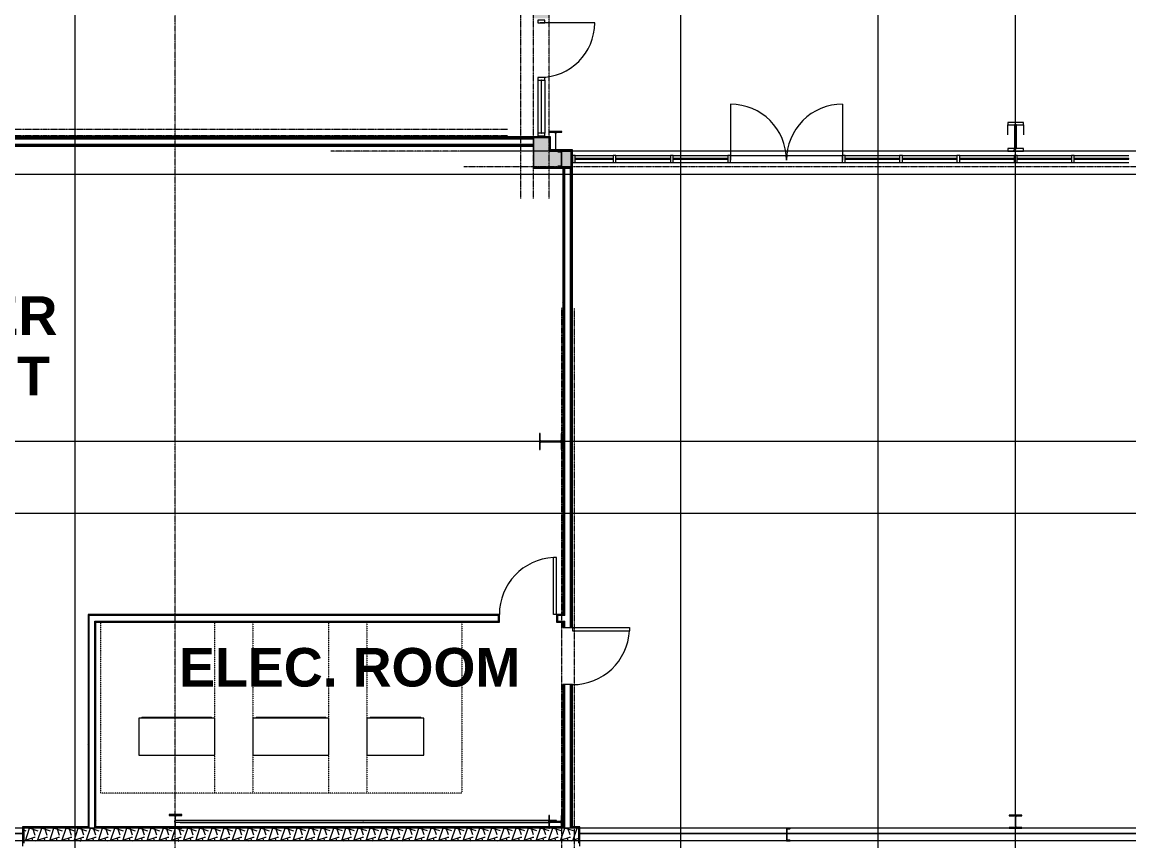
# Model space of a CAD drawing. Header units: inches. Extents: x 25369 to 33163, y -23509 to -20274.
# Drawn here: x 28390 to 29088, y -22795 to -22278 of the extents above; entities that cross this region are included whole.
import ezdxf

# ---------------------------------------------------------------- set-up
doc = ezdxf.new("R2010")
doc.units = ezdxf.units.IN
doc.header["$MEASUREMENT"] = 0
doc.linetypes.add('Dash', pattern=[0.25, 0.125, -0.125])
doc.linetypes.add('Grid Line 1_2_', pattern=[0.875, 0.5, -0.125, 0.125, -0.125])
for name, color, linetype, lineweight in [('A-DOOR', 31, 'Continuous', 13), ('A-FLOR', 192, 'Continuous', 13), ('A-GLAZ-CURT', 52, 'Continuous', 13), ('A-GLAZ-CWMG', 51, 'Continuous', 13), ('A-WALL', 113, 'Continuous', 13), ('A-WALL-PATT', 111, 'Continuous', 25), ('C-TOPO', 7, 'Continuous', 13), ('E-ELEC-EQPM', 71, 'Continuous', 13), ('G-ANNO-SYMB', 111, 'Continuous', 9), ('I-WALL', 2, 'Continuous', 13), ('L-SITE-WALL', 31, 'Continuous', 13), ('M-AREA-IDEN', 171, 'Continuous', 9), ('S-BEAM', 12, 'Continuous', 13), ('S-COLS', 52, 'Continuous', 13), ('S-GRID', 1, 'Continuous', 9)]:
    doc.layers.add(name, color=color, linetype=linetype, lineweight=lineweight)
doc.styles.add('Arial_B', font='arialbd.ttf', dxfattribs={"height": 24.354149})
pattern_1 = [(45, (5931.104, 0), (-19.00703, 19.00703), []), (45, (5931.104, 28.8), (-19.00703, 19.00703), [])]
pattern_2 = [(161.57, (5932.064, 0.96), (-7.6802237, -0.0009796), [0, -54.643, 6.067, 0]), (18.43, (5930.144, 0.96), (-7.6802237, 0.0009796), [0, -54.643, 6.067, 0]), (108.43, (5932.064, 0.96), (3.8382953, -19.20136532), [18.211, -42.499]), (71.57, (5930.144, 0.96), (3.8382953, 19.20136532), [18.211, -42.499])]
pattern_3 = [(0, (5931.104, 0), (61.44, 15.36), [2.534, -43.546, 2.534, -43.546, -245.76]), (0, (5931.104, 0), (61.44, 15.36), [-92.16, 2.534, -89.626, 2.534, -43.546, -107.52]), (0, (5931.104, 0), (61.44, 15.36), [-230.4, 2.534, -28.186, 2.534, -74.266]), (120, (5954.144, 7.68), (-44.02215, 45.528601), [2.534, -43.546, 2.534, -43.546, -245.76]), (120, (5954.144, 7.68), (-44.02215, 45.528601), [-92.16, 2.534, -89.626, 2.534, -43.546, -107.52]), (120, (5954.144, 7.68), (-44.02215, 45.528601), [-230.4, 2.534, -28.186, 2.534, -74.266]), (240, (5961.824, 38.4), (-17.41785, -60.888601), [2.534, -43.546, 2.534, -43.546, -245.76]), (240, (5961.824, 38.4), (-17.41785, -60.888601), [-92.16, 2.534, -89.626, 2.534, -43.546, -107.52]), (240, (5961.824, 38.4), (-17.41785, -60.888601), [-230.4, 2.534, -28.186, 2.534, -74.266])]
pattern_4 = [(225, (29016.994, -22360.053), (19.00703, -19.00703), []), (225, (29016.994, -22388.853), (19.00703, -19.00703), [])]

# ---------------------------------------------------------------- blocks, each defined once
blk = doc.blocks.new('Struct_Xcel_Sports Complex_rvt-2-Overall Floor Plan')
at = {"layer": 'A-FLOR', "color": 43, "lineweight": 9}
for p, q in [((22458.77, -22790.8), (22420.08, -22790.8)), ((22941.27, -22790.8), (22810.7, -22790.8)), ((23375.52, -22790.8), (22941.57, -22790.8))]:
    blk.add_line(p, q, dxfattribs=at)
at = {"layer": 'L-SITE-WALL', "color": 43, "lineweight": 9}
for p, q in [((22420.08, -22790.8), (22458.77, -22790.8)), ((22810.7, -22790.8), (22941.27, -22790.8)), ((22941.57, -22790.8), (23375.52, -22790.8))]:
    blk.add_line(p, q, dxfattribs=at)
blk = doc.blocks.new('W-Wide Flange-Column - B2_E-1389165-Overall Floor Plan')
at = {"layer": 'S-COLS', "color": 7}
for p, q in [((4, 4.13), (-4, 4.13)), ((-4, 4.13), (-4, 3.69)), ((-4, 3.69), (-0.84, 3.69)), ((-0.14, 3), (-0.14, -3)), ((0.14, -3), (0.14, 3)), ((0.84, 3.69), (4, 3.69)), ((4, 3.69), (4, 4.13)), ((-0.84, -3.69), (-4, -3.69)), ((-4, -3.69), (-4, -4.12)), ((-4, -4.12), (4, -4.12)), ((4, -3.69), (0.84, -3.69)), ((4, -4.12), (4, -3.69))]:
    blk.add_line(p, q, dxfattribs=at)
for centre, start, end in [((-0.84, 3), 0, 90), ((0.84, 3), 90, 180), ((-0.84, -3), 270, 0), ((0.84, -3), 180, 270)]:
    blk.add_arc(centre, 0.691, start, end, dxfattribs=at)
blk = doc.blocks.new('columns and girder2 - one-V32-Overall Floor Plan')
at = {"layer": 'S-BEAM', "lineweight": 9}
h = blk.add_hatch(dxfattribs=at)
h.set_pattern_fill('FP_35', color=253, style=0, pattern_type=2)
h.set_pattern_definition(pattern_4)
h.paths.add_polyline_path([(-5, -0.5), (-5, -2), (5, -2), (5, -0.5)], flags=0)
h.paths.add_polyline_path([(5, -17.03), (-5, -17.03), (-5, -18.55), (5, -18.55)], flags=0)
h.paths.add_polyline_path([(-5, -1204.89), (-5, -1206.4), (5, -1206.4), (5, -1204.89)], flags=0)
h.paths.add_polyline_path([(-5, -1224.25), (-5, -1225.75), (5, -1225.75), (5, -1224.25)], flags=0)
h = blk.add_hatch(dxfattribs=at)
h.set_pattern_fill('FP_35', color=253, style=0, pattern_type=2)
h.set_pattern_definition(pattern_4)
h.paths.add_polyline_path([(0.62, -2), (-0.63, -2), (-0.63, -17.03), (0.62, -17.03)], flags=0)
h.paths.add_polyline_path([(-0.63, -1206.4), (-0.63, -1224.25), (0.62, -1224.25), (0.62, -1206.4)], flags=0)
at = {"layer": 'S-BEAM', "color": 7}
for p, q in [((5, -0.5), (-5, -0.5)), ((-5, -0.5), (-5, -2)), ((-5, -2), (5, -2)), ((0.62, -2), (-0.63, -2)), ((-0.63, -2), (-0.63, -17.03)), ((0.62, -17.03), (0.62, -2)), ((5, -2), (5, -0.5)), ((5, -17.03), (-5, -17.03)), ((-5, -17.03), (-5, -18.55)), ((-5, -18.55), (5, -18.55)), ((-0.63, -17.03), (0.62, -17.03)), ((5, -18.55), (5, -17.03))]:
    blk.add_line(p, q, dxfattribs=at)
at = {"layer": 'S-BEAM', "color": 43, "lineweight": 9}
for p, q in [((-5, -17.03), (-5, -10.69)), ((5, -10.69), (5, -17.03))]:
    blk.add_line(p, q, dxfattribs=at)
blk = doc.blocks.new('System Panel - Interior Glazing-1220293-Overall Floor Plan')
at = {"layer": 'A-GLAZ-CURT', "color": 7}
for p, q in [((17.21875, -0.5625), (-17.21875, -0.5625)), ((-17.21875, -0.5625), (-17.21875, -0.9375)), ((-17.21875, -0.9375), (17.21875, -0.9375)), ((17.21875, -0.9375), (17.21875, -0.5625))]:
    blk.add_line(p, q, dxfattribs=at)
blk = doc.blocks.new('Door_Single_Storefront - one-1970956-Overall Floor Plan')
at = {"layer": 'A-DOOR', "color": 43, "lineweight": 9}
blk.add_line((-17.65625, -35.3125), (-17.65625, 0), dxfattribs=at)
blk.add_arc((-17.65625, 0), 35.3125, 270, 0, dxfattribs=at)
blk = doc.blocks.new('Door_Single_Storefront - one-1970957-Overall Floor Plan')
at = {"layer": 'A-DOOR', "color": 43, "lineweight": 9}
blk.add_line((-17.65625, 35.3125), (-17.65625, 0), dxfattribs=at)
blk.add_arc((-17.65625, 0), 35.3125, 360, 90, dxfattribs=at)
blk = doc.blocks.new('System Panel - Interior Glazing-1972891-Overall Floor Plan')
at = {"layer": 'A-GLAZ-CURT', "color": 7}
for p, q in [((11.97, -0.56), (-11.97, -0.56)), ((-11.97, -0.56), (-11.97, -0.94)), ((-11.97, -0.94), (11.97, -0.94)), ((11.97, -0.94), (11.97, -0.56))]:
    blk.add_line(p, q, dxfattribs=at)
blk = doc.blocks.new('Rectangular Mullion - Interior 1_75_ x 4_5_-1179494-Overall Floor Plan')
at = {"layer": 'A-GLAZ-CWMG', "color": 43, "lineweight": 9}
for p, q in [((24570.45, -22362.3), (24604.89, -22362.3)), ((24570.45, -22366.8), (24604.89, -22366.8))]:
    blk.add_line(p, q, dxfattribs=at)
blk = doc.blocks.new('Rectangular Mullion - Interior 1_75_ x 4_5_-1972890-Overall Floor Plan')
at = {"layer": 'A-GLAZ-CWMG', "color": 43, "lineweight": 9}
for p, q in [((22807.77, -22362.3), (22831.7, -22362.3)), ((22807.77, -22366.8), (22831.7, -22366.8))]:
    blk.add_line(p, q, dxfattribs=at)
blk = doc.blocks.new('Rectangular Mullion - Interior 1_75_ x 4_5_-1220297-Overall Floor Plan')
at = {"layer": 'A-GLAZ-CWMG', "color": 7}
for p, q in [((-1.75, 3), (0, 3)), ((-1.75, -1.5), (-1.75, 3)), ((0, 3), (0, -1.5)), ((0, -1.5), (-1.75, -1.5))]:
    blk.add_line(p, q, dxfattribs=at)
blk = doc.blocks.new('Rectangular Mullion - Interior 1_75_ x 4_5_-1220290-Overall Floor Plan')
at = {"layer": 'A-GLAZ-CWMG', "color": 7}
for p, q in [((-0.875, 3), (0.875, 3)), ((-0.875, -1.5), (-0.875, 3)), ((0.875, 3), (0.875, -1.5)), ((0.875, -1.5), (-0.875, -1.5))]:
    blk.add_line(p, q, dxfattribs=at)
blk = doc.blocks.new('System Panel - Interior Glazing-1220302-Overall Floor Plan')
at = {"layer": 'A-GLAZ-CURT', "color": 7}
for p, q in [((16.71875, -0.5625), (-16.71875, -0.5625)), ((-16.71875, -0.5625), (-16.71875, -0.9375)), ((-16.71875, -0.9375), (16.71875, -0.9375)), ((16.71875, -0.9375), (16.71875, -0.5625))]:
    blk.add_line(p, q, dxfattribs=at)
blk = doc.blocks.new('Door_Single_Storefront - one-1371407-Overall Floor Plan')
at = {"layer": 'A-DOOR', "color": 43, "lineweight": 9}
blk.add_line((-17.21875, 34.4375), (-17.21875, 0), dxfattribs=at)
blk.add_arc((-17.21875, 0), 34.4375, 360, 90, dxfattribs=at)
blk = doc.blocks.new('Rectangular Mullion - Interior 1_75_ x 4_5_-1305250-Overall Floor Plan')
at = {"layer": 'A-GLAZ-CWMG', "color": 43, "lineweight": 9}
for p, q in [((22784.14, -22314.74), (22784.14, -22348.18)), ((22788.64, -22314.74), (22788.64, -22348.18))]:
    blk.add_line(p, q, dxfattribs=at)
blk = doc.blocks.new('Rectangular Mullion - Interior 1_75_ x 4_5_-1220298-Overall Floor Plan')
at = {"layer": 'A-GLAZ-CWMG', "color": 7}
for p, q in [((0, 3), (-1.75, 3)), ((-1.75, 3), (-1.75, -1.5)), ((0, -1.5), (0, 3)), ((-1.75, -1.5), (0, -1.5))]:
    blk.add_line(p, q, dxfattribs=at)
blk = doc.blocks.new('Round Bar - 1_-1778723-Overall Floor Plan')
at = {"layer": 'S-BEAM', "color": 43, "lineweight": 9}
for p, q in [((22791.14, -22782.55), (22555.06, -22782.55)), ((22795.82, -22782.55), (22791.61, -22782.55)), ((22555.06, -22783.55), (22674.18, -22783.55)), ((22792.01, -22783.55), (22795.82, -22783.55))]:
    blk.add_line(p, q, dxfattribs=at)
for centre, start_param, end_param in [((22555.06, -22783.05), 0, 3.141593), ((22555.06, -22783.05), 3.141593, 6.283185), ((22795.82, -22783.05), 4.516039, 6.283185), ((22795.82, -22783.05), 3.141593, 3.707225)]:
    blk.add_ellipse(centre, major_axis=(0, 0.5), ratio=0.535131, start_param=start_param, end_param=end_param, dxfattribs=at)
blk = doc.blocks.new('Round Bar - 1_-1778817-Overall Floor Plan')
at = {"layer": 'S-BEAM', "color": 43, "lineweight": 9}
for p, q in [((22791.18, -22782.8), (22673.67, -22782.8)), ((22558.4, -22783.8), (22791.18, -22783.8))]:
    blk.add_line(p, q, dxfattribs=at)
for start_param, end_param in [(0, 3.141593), (3.141593, 6.283185)]:
    blk.add_ellipse((22791.18, -22783.3), major_axis=(0, 0.5), ratio=0.56248, start_param=start_param, end_param=end_param, dxfattribs=at)
blk = doc.blocks.new('Transformer Switchboard - 24_deep x 48_ wide x 90_H-1281217-Overall Floor Plan')
at = {"layer": 'E-ELEC-EQPM', "color": 43, "linetype": 'Dash', "lineweight": 9}
for p, q in [((-48, -84), (-48, 24)), ((-48, 24), (48, 24)), ((48, 24), (48, -84)), ((48, -84), (-48, -84))]:
    blk.add_line(p, q, dxfattribs=at)
at = {"layer": 'E-ELEC-EQPM', "color": 43, "lineweight": 9}
for p, q in [((24, 0), (-24, 0)), ((-24, 0), (-24, -23.5)), ((24, -23.5), (24, 0)), ((-24, -23.5), (24, -23.5)), ((-22, -23.5), (-22, -24)), ((22, -24), (-22, -24)), ((22, -24), (22, -23.5))]:
    blk.add_line(p, q, dxfattribs=at)
blk = doc.blocks.new('Transformer Switchboard - 24_deep x 36_ wide x 90_H-1281523-Overall Floor Plan')
at = {"layer": 'E-ELEC-EQPM', "color": 43, "linetype": 'Dash', "lineweight": 9}
for p, q in [((-42, -84), (-42, 24)), ((-42, 24), (42, 24)), ((42, 24), (42, -84)), ((42, -84), (-42, -84))]:
    blk.add_line(p, q, dxfattribs=at)
at = {"layer": 'E-ELEC-EQPM', "color": 43, "lineweight": 9}
for p, q in [((18, 0), (-18, 0)), ((-18, 0), (-18, -23.5)), ((18, -23.5), (18, 0)), ((-18, -23.5), (18, -23.5)), ((-16, -23.5), (-16, -24)), ((16, -24), (-16, -24)), ((16, -24), (16, -23.5))]:
    blk.add_line(p, q, dxfattribs=at)
blk = doc.blocks.new('Single-Flush - 36_ x 84_-1318898-Overall Floor Plan')
at = {"layer": 'A-DOOR', "color": 7}
for p, q in [((16, 2.44), (16, 38.45)), ((18, 38.45), (16, 38.45)), ((18, 2.44), (18, 38.45)), ((18, 2.44), (16, 2.44))]:
    blk.add_line(p, q, dxfattribs=at)
at = {"layer": 'A-DOOR', "color": 43, "lineweight": 9}
blk.add_arc((18, 2.44), 36.07, 93.17885, 180, dxfattribs=at)
blk = doc.blocks.new('Single-Flush - 36_ x 84_-1972644-Overall Floor Plan')
at = {"layer": 'A-DOOR', "color": 7}
for p, q in [((16, -3), (16, -39.01)), ((18, -3), (16, -3)), ((18, -3), (18, -39.01)), ((18, -39.01), (16, -39.01))]:
    blk.add_line(p, q, dxfattribs=at)
at = {"layer": 'A-DOOR', "color": 43, "lineweight": 9}
blk.add_arc((18, -3), 36.07, 180, 266.82115, dxfattribs=at)
blk = doc.blocks.new('Rectangular Mullion - Interior 1_75_ x 4_5_-1970954-Overall Floor Plan')
at = {"layer": 'A-GLAZ-CWMG', "color": 43, "lineweight": 9}
for p, q in [((22905.83, -22362.3), (22941.14, -22362.3)), ((22905.83, -22366.8), (22941.14, -22366.8))]:
    blk.add_line(p, q, dxfattribs=at)
blk = doc.blocks.new('Rectangular Mullion - Interior 1_75_ x 4_5_-1970955-Overall Floor Plan')
at = {"layer": 'A-GLAZ-CWMG', "color": 43, "lineweight": 9}
for p, q in [((22941.14, -22362.3), (22976.45, -22362.3)), ((22941.14, -22366.8), (22976.45, -22366.8))]:
    blk.add_line(p, q, dxfattribs=at)

msp = doc.modelspace()

# ---------------------------------------------------------------- hatches: boundary and pattern name
at = {"layer": 'A-WALL-PATT', "lineweight": 9}
h = msp.add_hatch(dxfattribs=at)
h.set_pattern_fill('FP_18', color=253, style=0, pattern_type=2)
h.set_pattern_definition(pattern_2)
h.paths.add_polyline_path([(28722.49, -22359.55), (28722.49, -22351.3), (28712.49, -22351.3), (28712.49, -22359.55), (28715.62, -22359.55)], flags=0)
h.paths.add_polyline_path([(28722.49, -22275.8), (28722.49, -21852.3), (28712.49, -21852.3), (28712.49, -22275.8)], flags=0)
h = msp.add_hatch(dxfattribs=at)
h.set_pattern_fill('FP_17', color=253, style=0, pattern_type=2)
h.set_pattern_definition(pattern_3)
h.paths.add_polyline_path([(28712.49, -22351.18), (28712.49, -22350.55), (28000.74, -22350.55), (28000.74, -22351.18), (28645.43, -22351.18)], flags=0)
h = msp.add_hatch(dxfattribs=at)
h.set_pattern_fill('FP_17', color=253, style=0, pattern_type=2)
h.set_pattern_definition(pattern_3)
h.paths.add_polyline_path([(28712.49, -22351.8), (28712.49, -22351.18), (28000.74, -22351.18), (28000.74, -22351.8), (28645.43, -22351.8)], flags=0)
h = msp.add_hatch(dxfattribs=at)
h.set_pattern_fill('FP_17', color=253, style=0, pattern_type=2)
h.set_pattern_definition(pattern_3)
h.paths.add_polyline_path([(28712.49, -22355.93), (28712.49, -22355.3), (28000.74, -22355.3), (28000.74, -22355.93), (28645.43, -22355.93)], flags=0)
h = msp.add_hatch(dxfattribs=at)
h.set_pattern_fill('FP_17', color=253, style=0, pattern_type=2)
h.set_pattern_definition(pattern_3)
h.paths.add_polyline_path([(28712.49, -22356.55), (28712.49, -22355.93), (28000.74, -22355.93), (28000.74, -22356.55), (28645.43, -22356.55)], flags=0)
h = msp.add_hatch(dxfattribs=at)
h.set_pattern_fill('FP_18', color=253, style=0, pattern_type=2)
h.set_pattern_definition(pattern_2)
h.paths.add_polyline_path([(31669.87, -22369.55), (31669.87, -22359.55), (31494.62, -22359.55), (31494.62, -22369.55), (31627.49, -22369.55)], flags=0)
h.paths.add_polyline_path([(31412.62, -22369.55), (31412.62, -22359.55), (31092.62, -22359.55), (31092.62, -22369.55), (31337.99, -22369.55)], flags=0)
h.paths.add_polyline_path([(31049.12, -22369.55), (31049.12, -22359.55), (30851.37, -22359.55), (30851.37, -22369.55), (31048.49, -22369.55)], flags=0)
h.paths.add_polyline_path([(30773.24, -22369.55), (30773.24, -22359.55), (30561.87, -22359.55), (30561.87, -22369.55), (30758.99, -22369.55)], flags=0)
h.paths.add_polyline_path([(28736.37, -22369.55), (28736.37, -22359.55), (28712.49, -22359.55), (28712.49, -22369.55), (28733.16, -22369.55)], flags=0)
h = msp.add_hatch(dxfattribs=at)
h.set_pattern_fill('FP_17', color=253, style=0, pattern_type=2)
h.set_pattern_definition(pattern_3)
h.paths.add_polyline_path([(28731.74, -22787.3), (28731.74, -22696.58), (28731.12, -22696.58), (28731.12, -22787.3)], flags=0)
h.paths.add_polyline_path([(28731.74, -22660.58), (28731.74, -22656.62), (28731.12, -22656.62), (28731.12, -22660.58)], flags=0)
h.paths.add_polyline_path([(28731.12, -22652.99), (28731.74, -22652.99), (28731.74, -22369.55), (28731.12, -22369.55), (28731.12, -22652.37)], flags=0)
h = msp.add_hatch(dxfattribs=at)
h.set_pattern_fill('FP_17', color=253, style=0, pattern_type=2)
h.set_pattern_definition(pattern_3)
h.paths.add_polyline_path([(28736.49, -22787.3), (28736.49, -22696.58), (28735.87, -22696.58), (28735.87, -22787.3)], flags=0)
h.paths.add_polyline_path([(28736.49, -22660.58), (28736.49, -22369.55), (28735.87, -22369.55), (28735.87, -22660.58)], flags=0)
h = msp.add_hatch(dxfattribs=at)
h.set_pattern_fill('FP_17', color=253, style=0, pattern_type=2)
h.set_pattern_definition(pattern_3)
h.paths.add_polyline_path([(28737.12, -22787.3), (28737.12, -22696.58), (28736.49, -22696.58), (28736.49, -22787.3)], flags=0)
h.paths.add_polyline_path([(28737.12, -22660.58), (28737.12, -22369.55), (28736.49, -22369.55), (28736.49, -22660.58)], flags=0)
h = msp.add_hatch(dxfattribs=at)
h.set_pattern_fill('FP_17', color=253, style=0, pattern_type=2)
h.set_pattern_definition(pattern_3)
h.paths.add_polyline_path([(28431.24, -22787.3), (28431.87, -22787.3), (28431.87, -22652.99), (28431.24, -22652.99), (28431.24, -22786.55)], flags=0)
h = msp.add_hatch(dxfattribs=at)
h.set_pattern_fill('FP_17', color=253, style=0, pattern_type=2)
h.set_pattern_definition(pattern_3)
h.paths.add_polyline_path([(28435.49, -22657.24), (28691.06, -22657.24), (28691.06, -22654.8), (28690.43, -22654.8), (28690.43, -22656.62), (28435.49, -22656.62)], flags=0)
h.paths.add_polyline_path([(28727.06, -22657.24), (28731.12, -22657.24), (28731.12, -22656.62), (28727.68, -22656.62), (28727.68, -22654.8), (28727.06, -22654.8)], flags=0)
h = msp.add_hatch(dxfattribs=at)
h.set_pattern_fill('FP_17', color=253, style=0, pattern_type=2)
h.set_pattern_definition(pattern_3)
h.paths.add_polyline_path([(28435.49, -22787.3), (28436.12, -22787.3), (28436.12, -22657.24), (28435.49, -22657.24), (28435.49, -22786.55)], flags=0)
h = msp.add_hatch(dxfattribs=at)
h.set_pattern_fill('FP_18', color=253, style=0, pattern_type=2)
h.set_pattern_definition(pattern_2)
h.paths.add_polyline_path([(28350.43, -22795.3), (28350.43, -22787.3), (28245.87, -22787.3), (28245.87, -22795.3), (28294.5, -22795.3)], flags=0)
h.paths.add_polyline_path([(28390.62, -22795.3), (28741.06, -22795.3), (28741.06, -22787.3), (28390.62, -22787.3)], flags=0)
h = msp.add_hatch(dxfattribs=at)
h.set_pattern_fill('FP_20', color=253, style=0, pattern_type=2)
h.set_pattern_definition([(0, (5931.104, 0), (30.72, 7.68), [2.534, -20.506, 2.534, -20.506, -122.88]), (0, (5931.104, 0), (30.72, 7.68), [-46.08, 2.534, -43.546, 2.534, -20.506, -53.76]), (0, (5931.104, 0), (30.72, 7.68), [-115.2, 2.534, -12.826, 2.534, -35.866]), (120, (5942.624, 3.84), (-22.0110751, 22.7643004), [2.534, -20.506, 2.534, -20.506, -122.88]), (120, (5942.624, 3.84), (-22.0110751, 22.7643004), [-46.08, 2.534, -43.546, 2.534, -20.506, -53.76]), (120, (5942.624, 3.84), (-22.0110751, 22.7643004), [-115.2, 2.534, -12.826, 2.534, -35.866]), (240, (5946.464, 19.2), (-8.7089249, -30.4443004), [2.534, -20.506, 2.534, -20.506, -122.88]), (240, (5946.464, 19.2), (-8.7089249, -30.4443004), [-46.08, 2.534, -43.546, 2.534, -20.506, -53.76]), (240, (5946.464, 19.2), (-8.7089249, -30.4443004), [-115.2, 2.534, -12.826, 2.534, -35.866])])
h.paths.add_polyline_path([(28350.43, -22795.8), (28350.43, -22795.3), (28245.87, -22795.3), (28245.87, -22795.8), (28294.5, -22795.8)], flags=0)
h.paths.add_polyline_path([(28390.62, -22795.8), (28741.06, -22795.8), (28741.06, -22795.3), (28390.62, -22795.3)], flags=0)
at = {"layer": 'S-COLS', "lineweight": 9}
h = msp.add_hatch(dxfattribs=at)
h.set_pattern_fill('FP_15', color=253, style=0, pattern_type=2)
h.set_pattern_definition(pattern_1)
h.paths.add_polyline_path([(28730.49, -22369.55), (28730.49, -22359.55), (28727.6, -22359.55), (28727.73, -22359.86), (28728.04, -22359.99), (28729.97, -22360.29), (28729.97, -22368.81), (28727.73, -22369.24), (28727.6, -22369.55)], flags=0)
h = msp.add_hatch(dxfattribs=at)
h.set_pattern_fill('FP_15', color=253, style=0, pattern_type=2)
h.set_pattern_definition(pattern_1)
h.paths.add_polyline_path([(28730.06, -22787.3), (28730.49, -22787.3), (28730.49, -22779.3), (28730.06, -22779.3), (28730.06, -22782.47), (28729.86, -22782.96), (28729.37, -22783.16), (28723.37, -22783.16), (28722.88, -22782.96), (28722.68, -22782.47), (28722.68, -22779.3), (28722.24, -22779.3), (28722.32, -22782.83), (28722.48, -22782.95), (28722.56, -22783.3), (28722.48, -22783.66), (28722.24, -22783.83), (28722.24, -22787.3), (28722.68, -22787.3), (28722.68, -22784.14), (28722.88, -22783.65), (28723.37, -22783.45), (28729.37, -22783.45), (28729.86, -22783.65), (28730.06, -22784.14)], flags=0)
h = msp.add_hatch(dxfattribs=at)
h.set_pattern_fill('FP_15', color=253, style=0, pattern_type=2)
h.set_pattern_definition(pattern_1)
h.paths.add_polyline_path([(28874.71, -22795.3), (28874.59, -22795.03), (28874.32, -22794.91), (28872.67, -22794.65), (28872.67, -22787.95), (28874.59, -22787.58), (28874.71, -22787.3), (28872.37, -22787.3), (28872.37, -22795.3)], flags=0)

# ---------------------------------------------------------------- linework, layer by layer
at = {"layer": 'A-WALL', "color": 7}
for p, q in [((28000.74, -22351.18), (28712.49, -22351.18)), ((28000.74, -22351.8), (28712.49, -22351.8)), ((28000.74, -22355.3), (28712.49, -22355.3)), ((28000.74, -22355.93), (28712.49, -22355.93)), ((28722.49, -22351.3), (28712.49, -22351.3)), ((28722.49, -22351.3), (28722.49, -22359.55)), ((28722.49, -22359.55), (28736.37, -22359.55)), ((28736.37, -22369.55), (28736.37, -22359.55)), ((28712.49, -22369.55), (28736.37, -22369.55)), ((28731.74, -22652.99), (28731.74, -22369.55)), ((28732.37, -22652.99), (28732.37, -22369.55)), ((28735.87, -22660.58), (28735.87, -22369.55)), ((28736.49, -22660.58), (28736.49, -22369.55)), ((28690.43, -22652.99), (28431.87, -22652.99)), ((28431.87, -22787.3), (28431.87, -22652.99)), ((28435.49, -22656.62), (28690.43, -22656.62)), ((28435.49, -22787.3), (28435.49, -22656.62)), ((28690.43, -22656.62), (28690.43, -22652.99)), ((28727.68, -22652.99), (28727.68, -22656.62)), ((28732.37, -22652.99), (28727.68, -22652.99)), ((28727.68, -22656.62), (28732.37, -22656.62)), ((28731.74, -22660.58), (28731.74, -22656.62)), ((28732.37, -22660.58), (28732.37, -22656.62)), ((28731.74, -22787.3), (28731.74, -22696.58)), ((28732.37, -22787.3), (28732.37, -22696.58)), ((28735.87, -22787.3), (28735.87, -22696.58)), ((28736.49, -22787.3), (28736.49, -22696.58)), ((28431.24, -22786.55), (28389.87, -22786.55)), ((28389.87, -22786.55), (28389.87, -22798.62)), ((28390.62, -22787.3), (28390.62, -22796.8)), ((28741.06, -22787.3), (28390.62, -22787.3)), ((28431.24, -22786.55), (28431.24, -22787.3)), ((28731.12, -22786.55), (28436.12, -22786.55)), ((28436.12, -22786.55), (28436.12, -22787.3)), ((28731.12, -22786.55), (28731.12, -22787.3)), ((28741.81, -22786.55), (28737.12, -22786.55)), ((28737.12, -22786.55), (28737.12, -22787.3)), ((28741.06, -22796.8), (28741.06, -22787.3)), ((28741.81, -22798.62), (28741.81, -22786.55)), ((28741.06, -22795.3), (28390.62, -22795.3))]:
    msp.add_line(p, q, dxfattribs=at)
at = {"layer": 'C-TOPO', "color": 43, "lineweight": 9}
for p, q in [((28389.87, -22790.8), (28351.18, -22790.8)), ((28872.37, -22790.8), (28741.81, -22790.8)), ((29306.62, -22790.8), (28872.67, -22790.8))]:
    msp.add_line(p, q, dxfattribs=at)
at = {"layer": 'G-ANNO-SYMB'}
for p, q in [((28422.96, -20695.61), (28422.96, -23077.29)), ((28805.26, -21006.81), (28805.26, -23078.53)), ((28930.07, -21010.08), (28930.07, -23108.35)), ((32514.71, -22374.36), (27928.4, -22374.36)), ((32514.71, -22588.63), (27924.76, -22588.63))]:
    msp.add_line(p, q, dxfattribs=at)
at = {"layer": 'I-WALL', "color": 7}
for p, q in [((28723.24, -22350.55), (28000.74, -22350.55)), ((28000.74, -22356.55), (28712.49, -22356.55)), ((28712.49, -22350.55), (28712.49, -22370.3)), ((28712.49, -22356.55), (28712.49, -22350.55)), ((28723.24, -22358.8), (28723.24, -22350.55)), ((28737.12, -22358.8), (28723.24, -22358.8)), ((28737.12, -22660.58), (28737.12, -22358.8)), ((28712.49, -22370.3), (28737.12, -22370.3)), ((28731.12, -22369.55), (28731.12, -22652.37)), ((28737.12, -22369.55), (28731.12, -22369.55)), ((28691.06, -22652.37), (28431.24, -22652.37)), ((28431.24, -22652.37), (28431.24, -22786.55)), ((28436.12, -22657.24), (28691.06, -22657.24)), ((28436.12, -22786.55), (28436.12, -22657.24)), ((28691.06, -22657.24), (28691.06, -22652.37)), ((28731.12, -22652.37), (28727.06, -22652.37)), ((28727.06, -22652.37), (28727.06, -22657.24)), ((28727.06, -22657.24), (28731.12, -22657.24)), ((28731.12, -22657.24), (28731.12, -22660.58)), ((28731.12, -22660.58), (28737.12, -22660.58)), ((28731.12, -22696.58), (28731.12, -22786.55)), ((28737.12, -22696.58), (28731.12, -22696.58)), ((28737.12, -22786.55), (28737.12, -22696.58))]:
    msp.add_line(p, q, dxfattribs=at)
at = {"layer": 'S-COLS', "color": 7}
for p, q in [((28730.49, -22347.3), (28722.49, -22347.3)), ((28722.49, -22347.3), (28722.49, -22347.74)), ((28722.49, -22347.74), (28725.66, -22347.74)), ((28726.35, -22348.43), (28726.35, -22358.43)), ((28726.64, -22358.43), (28726.64, -22348.43)), ((28727.33, -22347.74), (28730.49, -22347.74)), ((28730.49, -22347.74), (28730.49, -22347.3)), ((28725.66, -22359.12), (28722.49, -22359.12)), ((28722.49, -22359.12), (28722.49, -22359.55)), ((28722.49, -22359.55), (28730.49, -22359.55)), ((28730.49, -22359.12), (28727.33, -22359.12)), ((28730.49, -22359.55), (28727.6, -22359.55)), ((28728.04, -22359.99), (28729.97, -22360.29)), ((28729.97, -22360.29), (28729.97, -22368.81)), ((28730.49, -22359.55), (28730.49, -22359.12)), ((28730.49, -22369.55), (28730.49, -22359.55)), ((28727.6, -22369.55), (28730.49, -22369.55)), ((28729.97, -22368.81), (28728.04, -22369.12)), ((28716.68, -22538.05), (28716.24, -22538.05)), ((28716.24, -22538.05), (28716.24, -22548.05)), ((28716.68, -22542.22), (28716.68, -22538.05)), ((28730.49, -22538.05), (28730.06, -22538.05)), ((28730.06, -22538.05), (28730.06, -22542.22)), ((28730.49, -22548.05), (28730.49, -22538.05)), ((28716.68, -22548.05), (28716.68, -22543.89)), ((28729.37, -22542.91), (28717.37, -22542.91)), ((28717.37, -22543.2), (28729.37, -22543.2)), ((28730.06, -22543.89), (28730.06, -22548.05)), ((28716.24, -22548.05), (28716.68, -22548.05)), ((28730.06, -22548.05), (28730.49, -22548.05)), ((28490.37, -22778.8), (28482.37, -22778.8)), ((28482.37, -22778.8), (28482.37, -22779.24)), ((28482.37, -22779.24), (28485.53, -22779.24)), ((28486.22, -22779.93), (28486.22, -22782.55)), ((28486.51, -22782.55), (28486.51, -22779.93)), ((28487.2, -22779.24), (28490.37, -22779.24)), ((28490.37, -22779.24), (28490.37, -22778.8)), ((28722.68, -22779.3), (28722.24, -22779.3)), ((28722.24, -22779.3), (28722.24, -22782.8)), ((28722.68, -22782.47), (28722.68, -22779.3)), ((28729.37, -22783.16), (28723.37, -22783.16)), ((28730.49, -22779.3), (28730.06, -22779.3)), ((28730.06, -22779.3), (28730.06, -22782.47)), ((28730.49, -22787.3), (28730.49, -22779.3)), ((28485.53, -22786.87), (28482.37, -22786.87)), ((28482.37, -22786.87), (28482.37, -22787.3)), ((28482.37, -22787.3), (28490.37, -22787.3)), ((28486.22, -22783.55), (28486.22, -22786.18)), ((28486.51, -22786.18), (28486.51, -22783.55)), ((28490.37, -22786.87), (28487.2, -22786.87)), ((28490.37, -22787.3), (28490.37, -22786.87)), ((28722.24, -22783.8), (28722.24, -22787.3)), ((28722.24, -22787.3), (28722.68, -22787.3)), ((28722.68, -22787.3), (28722.68, -22784.14)), ((28723.37, -22783.45), (28729.37, -22783.45)), ((28730.06, -22784.14), (28730.06, -22787.3)), ((28730.06, -22787.3), (28730.49, -22787.3)), ((28874.71, -22787.3), (28872.37, -22787.3)), ((28872.37, -22787.3), (28872.37, -22795.3)), ((28872.67, -22787.95), (28874.32, -22787.69)), ((28872.67, -22794.65), (28872.67, -22787.95)), ((28872.37, -22795.3), (28874.71, -22795.3)), ((28874.32, -22794.91), (28872.67, -22794.65))]:
    msp.add_line(p, q, dxfattribs=at)
for centre, radius, start, end in [((28725.66, -22348.43), 0.691, 0, 90), ((28727.33, -22348.43), 0.691, 90, 180), ((28725.66, -22358.43), 0.691, 270, 0), ((28727.33, -22358.43), 0.691, 180, 270), ((28728.04, -22359.55), 0.436, 180, 270), ((28728.04, -22369.55), 0.436, 90, 180), ((28717.37, -22542.22), 0.691, 180, 270), ((28717.37, -22543.89), 0.691, 90, 180), ((28729.37, -22542.22), 0.691, 270, 0), ((28729.37, -22543.89), 0.691, 0, 90), ((28485.53, -22779.93), 0.691, 0, 90), ((28487.2, -22779.93), 0.691, 90, 180), ((28723.37, -22782.47), 0.691, 180, 270), ((28729.37, -22782.47), 0.691, 270, 0), ((28485.53, -22786.18), 0.691, 270, 0), ((28487.2, -22786.18), 0.691, 180, 270), ((28723.37, -22784.14), 0.691, 90, 180), ((28729.37, -22784.14), 0.691, 0, 90), ((28874.32, -22787.3), 0.39, 270, 0), ((28874.32, -22795.3), 0.39, 0, 90)]:
    msp.add_arc(centre, radius, start, end, dxfattribs=at)
at = {"layer": 'S-GRID', "linetype": 'Grid Line 1_2_'}
for p, q in [((28486.24, -23155.1), (28486.24, -20370)), ((28712.49, -22389.58), (28712.49, -20370)), ((28704.49, -22389.58), (28704.49, -20550.05)), ((29016.99, -23095.8), (29016.99, -20550.05)), ((28712.49, -22389.58), (28712.49, -20646.05)), ((28722.49, -22389.58), (28722.49, -20646.05)), ((29016.99, -23413.24), (29016.99, -20902.43)), ((28696.12, -22346.05), (27498.46, -22346.05)), ((28696.12, -22350.05), (27402.46, -22350.05)), ((32650.17, -22359.55), (28584.62, -22359.55)), ((33028.57, -22359.55), (28668.62, -22359.55)), ((32932.57, -22369.55), (28668.62, -22369.55)), ((28730.49, -23059.1), (28730.49, -22458.61)), ((28738.49, -23155.1), (28738.49, -22458.61)), ((32358.45, -22543.05), (27402.46, -22543.05)), ((32650.17, -22543.05), (27721.31, -22543.05)), ((28730.49, -23317.24), (28730.49, -22542.61)), ((32358.45, -22787.3), (27402.46, -22787.3)), ((32650.17, -22787.3), (27721.31, -22787.3)), ((32262.45, -22795.3), (27498.46, -22795.3)), ((32554.17, -22795.3), (27846.62, -22795.3))]:
    msp.add_line(p, q, dxfattribs=at)

# ---------------------------------------------------------------- block references
at = {"color": 250, "lineweight": 5}
msp.add_blockref('Struct_Xcel_Sports Complex_rvt-2-Overall Floor Plan', (5931.1, 0), dxfattribs=at)
at = {"layer": 'A-DOOR', "color": 43, "lineweight": 9}
for name, p, rotation in [('Door_Single_Storefront - one-1371407-Overall Floor Plan', (28716.74, -22295.77), 270), ('Door_Single_Storefront - one-1970956-Overall Floor Plan', (28889.9, -22365.3), 180)]:
    msp.add_blockref(name, p, dxfattribs=dict(at, rotation=rotation))
msp.add_blockref('Door_Single_Storefront - one-1970957-Overall Floor Plan', (28854.59, -22365.3), dxfattribs=at)
at = {"layer": 'A-DOOR', "color": 250, "lineweight": 9}
msp.add_blockref('Single-Flush - 36_ x 84_-1318898-Overall Floor Plan', (28709.06, -22654.8), dxfattribs=at)
at = {"layer": 'A-DOOR', "color": 250, "lineweight": 9, "rotation": 89.99999999999206}
msp.add_blockref('Single-Flush - 36_ x 84_-1972644-Overall Floor Plan', (28734.12, -22678.58), dxfattribs=at)
at = {"layer": 'A-GLAZ-CURT', "color": 43, "lineweight": 9}
for name, p, rotation in [('System Panel - Interior Glazing-1220302-Overall Floor Plan', (28716.74, -22331.46), 90), ('System Panel - Interior Glazing-1972891-Overall Floor Plan', (28750.84, -22365.3), 180), ('System Panel - Interior Glazing-1220293-Overall Floor Plan', (28781.77, -22365.3), 180), ('System Panel - Interior Glazing-1220293-Overall Floor Plan', (28817.96, -22365.3), 180), ('System Panel - Interior Glazing-1220293-Overall Floor Plan', (28926.52, -22365.3), 180), ('System Panel - Interior Glazing-1220293-Overall Floor Plan', (28962.71, -22365.3), 180), ('System Panel - Interior Glazing-1220293-Overall Floor Plan', (28998.9, -22365.3), 180), ('System Panel - Interior Glazing-1220293-Overall Floor Plan', (29035.09, -22365.3), 180), ('System Panel - Interior Glazing-1220293-Overall Floor Plan', (29071.27, -22365.3), 180)]:
    msp.add_blockref(name, p, dxfattribs=dict(at, rotation=rotation))
at = {"layer": 'A-GLAZ-CWMG', "color": 43, "lineweight": 9, "extrusion": (0, 0, -1), "rotation": 90}
for name, p in [('Rectangular Mullion - Interior 1_75_ x 4_5_-1220297-Overall Floor Plan', (-28716.74, -22276.8)), ('Rectangular Mullion - Interior 1_75_ x 4_5_-1220290-Overall Floor Plan', (-28716.74, -22313.87))]:
    msp.add_blockref(name, p, dxfattribs=at)
at = {"layer": 'A-GLAZ-CWMG', "color": 43, "lineweight": 9}
for name, p in [('Rectangular Mullion - Interior 1_75_ x 4_5_-1305250-Overall Floor Plan', (5931.1, 0)), ('Rectangular Mullion - Interior 1_75_ x 4_5_-1972890-Overall Floor Plan', (5931.1, 0)), ('Rectangular Mullion - Interior 1_75_ x 4_5_-1179494-Overall Floor Plan', (4194.1, 0)), ('Rectangular Mullion - Interior 1_75_ x 4_5_-1179494-Overall Floor Plan', (4230.29, 0)), ('Rectangular Mullion - Interior 1_75_ x 4_5_-1970954-Overall Floor Plan', (5931.1, 0)), ('Rectangular Mullion - Interior 1_75_ x 4_5_-1970955-Overall Floor Plan', (5931.1, 0)), ('Rectangular Mullion - Interior 1_75_ x 4_5_-1179494-Overall Floor Plan', (4338.85, 0)), ('Rectangular Mullion - Interior 1_75_ x 4_5_-1179494-Overall Floor Plan', (4375.04, 0)), ('Rectangular Mullion - Interior 1_75_ x 4_5_-1179494-Overall Floor Plan', (4411.23, 0)), ('Rectangular Mullion - Interior 1_75_ x 4_5_-1179494-Overall Floor Plan', (4447.42, 0)), ('Rectangular Mullion - Interior 1_75_ x 4_5_-1179494-Overall Floor Plan', (4483.6, 0))]:
    msp.add_blockref(name, p, dxfattribs=at)
at = {"layer": 'A-GLAZ-CWMG', "color": 43, "lineweight": 9, "rotation": 270}
msp.add_blockref('Rectangular Mullion - Interior 1_75_ x 4_5_-1220298-Overall Floor Plan', (28716.74, -22349.93), dxfattribs=at)
at = {"layer": 'A-GLAZ-CWMG', "color": 43, "lineweight": 9, "extrusion": (0, 0, -1)}
for name, p in [('Rectangular Mullion - Interior 1_75_ x 4_5_-1220297-Overall Floor Plan', (-28737.12, -22365.3)), ('Rectangular Mullion - Interior 1_75_ x 4_5_-1220290-Overall Floor Plan', (-28763.68, -22365.3)), ('Rectangular Mullion - Interior 1_75_ x 4_5_-1220290-Overall Floor Plan', (-28799.87, -22365.3)), ('Rectangular Mullion - Interior 1_75_ x 4_5_-1220290-Overall Floor Plan', (-28836.06, -22365.3)), ('Rectangular Mullion - Interior 1_75_ x 4_5_-1220290-Overall Floor Plan', (-28908.43, -22365.3)), ('Rectangular Mullion - Interior 1_75_ x 4_5_-1220290-Overall Floor Plan', (-28944.62, -22365.3)), ('Rectangular Mullion - Interior 1_75_ x 4_5_-1220290-Overall Floor Plan', (-28980.81, -22365.3)), ('Rectangular Mullion - Interior 1_75_ x 4_5_-1220290-Overall Floor Plan', (-29016.99, -22365.3)), ('Rectangular Mullion - Interior 1_75_ x 4_5_-1220290-Overall Floor Plan', (-29053.18, -22365.3))]:
    msp.add_blockref(name, p, dxfattribs=at)
at = {"layer": 'E-ELEC-EQPM', "color": 43, "lineweight": 9, "rotation": 180}
for name, p in [('Transformer Switchboard - 24_deep x 48_ wide x 90_H-1281217-Overall Floor Plan', (28487.3, -22741.24)), ('Transformer Switchboard - 24_deep x 48_ wide x 90_H-1281217-Overall Floor Plan', (28559.3, -22741.24)), ('Transformer Switchboard - 24_deep x 36_ wide x 90_H-1281523-Overall Floor Plan', (28625.3, -22741.24))]:
    msp.add_blockref(name, p, dxfattribs=at)
at = {"layer": 'S-BEAM', "color": 43, "lineweight": 9, "rotation": 180}
msp.add_blockref('columns and girder2 - one-V32-Overall Floor Plan', (29016.99, -22360.05), dxfattribs=at)
at = {"layer": 'S-BEAM', "color": 43, "lineweight": 9}
for name in ['Round Bar - 1_-1778723-Overall Floor Plan', 'Round Bar - 1_-1778817-Overall Floor Plan']:
    msp.add_blockref(name, (5931.1, 0), dxfattribs=at)
at = {"layer": 'S-COLS', "color": 43, "lineweight": 9, "rotation": 180}
msp.add_blockref('W-Wide Flange-Column - B2_E-1389165-Overall Floor Plan', (29016.99, -22783.18), dxfattribs=at)

# ---------------------------------------------------------------- texts
at = {"layer": 'M-AREA-IDEN', "char_height": 24.354, "attachment_point": 2, "line_spacing_factor": 0.938532, "style": 'Arial_B'}
for s, insert, width in [('CORNER\\PTENANT', (28338.2, -22451.34), 171.072), ('ELEC. ROOM', (28596.43, -22673.51), 249.984)]:
    msp.add_mtext(s, dxfattribs=dict(at, insert=insert, width=width))

doc.saveas('drawing.dxf')
